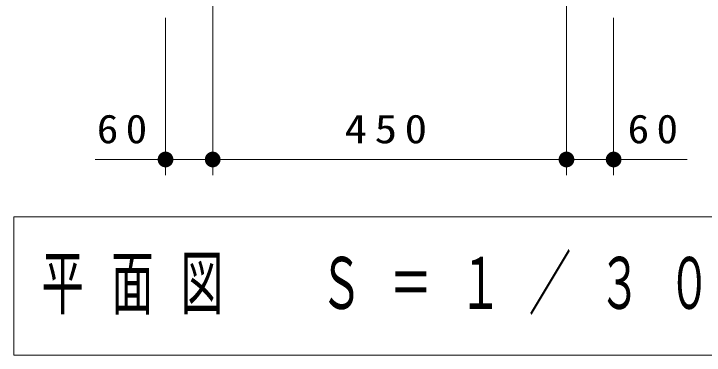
# Model space of a CAD drawing. Units: millimetres on the paper, with parts at other scales. Extents: x -385 to 0, y 0 to 267.
# Drawn here: x -331.3 to -287.39, y 166.09 to 187.79 of the extents above; entities that cross this region are included whole.
import ezdxf

# ---------------------------------------------------------------- set-up
doc = ezdxf.new("R2010")
doc.units = ezdxf.units.MM
doc.layers.add('LY_1', color=7, linetype='Continuous', lineweight=13)
doc.styles.add('ＭＳ ゴシック', font='')
doc.styles.get('ＭＳ ゴシック').set_extended_font_data('MS Gothic')

# ---------------------------------------------------------------- blocks, each defined once
blk = doc.blocks.new('filled_dot')
at = {"color": 0, "linetype": 'Continuous', "lineweight": -2, "const_width": 1.25}
blk.add_lwpolyline([(-0.625, 0, 1), (0.625, 0, 1)], format="xyb", close=True, dxfattribs=at)

msp = doc.modelspace()

# ---------------------------------------------------------------- linework, layer by layer
at = {"layer": 'LY_1'}
for p, q in [((-318.647, 190.53), (-318.647, 177.53)), ((-296.147, 190.53), (-296.147, 177.53)), ((-321.647, 187.53), (-321.647, 177.53)), ((-293.147, 187.53), (-293.147, 177.53)), ((-318.647, 178.53), (-326.13, 178.53)), ((-296.147, 178.53), (-318.647, 178.53)), ((-288.472, 178.53), (-296.147, 178.53)), ((-331.297, 174.892), (-331.297, 166.092)), ((-283.497, 174.892), (-331.297, 174.892)), ((-331.297, 166.092), (-283.497, 166.092))]:
    msp.add_line(p, q, dxfattribs=at)

# ---------------------------------------------------------------- block references
at = {"layer": 'LY_1', "xscale": 0.4, "yscale": 0.4}
for p in [(-321.647, 178.53), (-318.647, 178.53), (-296.147, 178.53)]:
    msp.add_blockref('filled_dot', p, dxfattribs=at)
at = {"layer": 'LY_1', "xscale": 0.4, "yscale": 0.4, "rotation": 180}
for p in [(-318.647, 178.53), (-296.147, 178.53), (-293.147, 178.53)]:
    msp.add_blockref('filled_dot', p, dxfattribs=at)

# ---------------------------------------------------------------- texts
at = {"layer": 'LY_1', "style": 'ＭＳ ゴシック'}
for s, insert, char_height, attachment_point in [('\\T1.34;\\W1.1;60', (-324.182, 179.53), 1.833, 8), ('\\T1.33;\\W1.15;450', (-307.397, 179.53), 1.833, 8), ('\\T1.34;\\W1.1;60', (-290.42, 179.53), 1.833, 8), ('\\T1.64;\\W0.6;平面図\u3000Ｓ＝１／３０', (-307.397, 170.492), 3.299, 5)]:
    msp.add_mtext(s, dxfattribs=dict(at, insert=insert, char_height=char_height, attachment_point=attachment_point))

doc.saveas('drawing.dxf')
